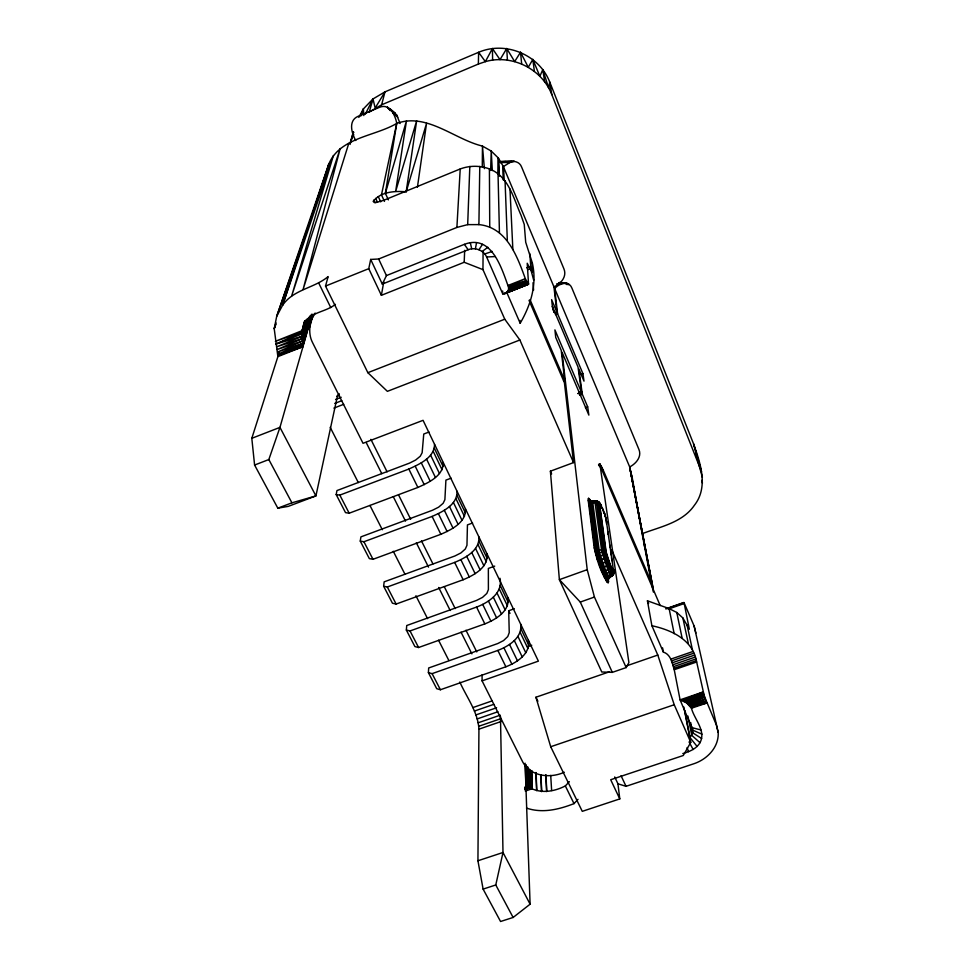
<?xml version="1.0" encoding="UTF-8"?>
<svg xmlns="http://www.w3.org/2000/svg" width="970" height="970" viewBox="0 0 970 970"><rect width="100%" height="100%" fill="white"/><g stroke="black" fill="none" stroke-linecap="round" stroke-linejoin="round"><path stroke-width="1.45" d="M339.33 393.832L337.548 395.384L315.917 495.912L288.248 506.388L277.82 508.171L254.589 465.042L251.812 438.307L277.881 356.633L302.967 346.678L301.961 332.31L304.701 320.985M564.273 772.241C550.342 778.643 530.76 776.582 522.794 762.093L482.078 680.855L482.102 674.817M503.297 179.971L503.369 166.585L498.35 158.037L491.22 151.041L482.466 146.082C454.469 139.413 426.97 112.471 396.742 123.408C374.662 136.515 339.997 137.267 328.781 164.1L276.692 316.365L274.219 328.697L277.881 356.633M525.085 763.184L530.105 904.185L513.118 917.462L500.568 921.5L483.108 889.102L477.931 860.766L478.937 729.161C477.919 711.81 466.631 697.309 459.804 681.995M653.368 592.064L651.137 581.709L603.013 469.638L599.872 463.963L628.899 662.595L626.183 667.566L612.312 672.368L601.776 671.992L559.375 579.66L550.402 471.19L573.549 462.593L519.884 339.997L504.764 319.203L482.963 269.624L483.084 251.557M482.272 166.937L482.466 146.082L484.382 168.647M472.584 523.012L467.443 524.903L466.958 545.31L465.297 549.032L460.883 552.948L454.906 555.98L384.156 581.854L383.635 586.232L387.309 586.995L454.663 562.418C465.285 557.908 479.956 550.402 478.853 536.822M532.19 272.485L532.287 262.834L525.704 242.233L524.249 224.41L521.072 215.34C513.518 198.413 508.765 176.37 489.413 168.913C479.98 165.421 469.625 165.421 460.216 168.962L383.805 200.281L375.923 202.548L374.274 202.536L373.159 201.36C380.689 191.708 394.887 190.787 406.175 191.817L426.545 123.348L417.427 187.186M506.595 292.031L520.187 323.252C530.917 304.762 537.234 284.149 532.287 262.834M533.694 280.16L531.087 270.557L527.219 263.246L528.541 284.246L525.303 278.657C517.216 256.25 506.655 227.271 478.901 224.603L479.774 166.404M699.746 466.049L693.586 443.945L701.504 471.602L551.809 94.611C542.036 68.882 511.736 53.968 485.352 61.644L478.622 52.295L384.993 91.847L373.001 98.952L369.23 112.096L381.622 104.796L478.355 64.056L478.622 52.295C505.503 40.728 539.09 54.684 549.711 81.965L693.586 443.945C700.449 463.163 708.634 487.17 694.374 505.309C682.601 522.503 660.703 526.637 642.54 533.561M451.111 478.174L445.909 480.126L444.89 499.695L443.12 503.321L438.586 507.189L432.511 510.244L360.901 536.883L360.27 541.09L369.34 558.611L373.001 559.302L440.853 534.288C451.426 529.668 466.255 522.515 465.491 508.935M608.141 582.74C605.983 577.065 614.822 576.944 614.119 571.572L613.755 569.354C617.017 575.634 606.298 576.01 608.505 581.879L608.141 582.74L607.305 582.315C600.672 571.948 596.817 559.86 594.234 547.892L588.232 500.593L588.584 498.313L590.633 500.762L588.584 498.313M490.662 170.477L491.22 151.041L492.311 170.587M608.251 579.587L607.196 579.963L606.092 578.459L603.11 572.579L596.15 552.282L589.869 500.168C592.136 502.763 598.745 498.434 598.235 503.175L605.219 552.597L609.124 564.588L613.864 573.282L605.886 517.713L606.602 524.115M360.27 541.09L363.92 541.745L432.099 516.428C442.623 511.76 457.537 504.812 457.028 491.257M482.963 269.624L464.193 262.276L381.38 295.316L368.758 268.666L370.685 259.426L378.652 259.002L456.894 227.441L467.685 224.628L469.82 166.416M614.034 570.36L613.501 574.434L608.408 565.11L604.213 552.221L597.253 502.678C597.156 498.75 601.315 504.946 601.57 506.34L598.429 501.684L600.151 503.879L599.193 502.521L606.02 553.179L609.596 564.128L613.913 572.07L613.84 570.445M497.719 174.357L498.35 158.037L499.392 176.152M464.193 262.276L464.678 250.357M382.313 284.089L468.158 249.726C475.021 246.962 483.618 250.139 486.637 256.989L502.751 293.886C507.189 294.346 510.099 289.218 507.928 285.507C501.211 266.932 491.123 234.134 464.351 244.343L386.436 275.589L382.313 284.089L370.685 259.426M429.019 432.026L423.757 434.026L422.144 452.723L420.265 456.227L415.621 460.047L409.449 463.139L336.954 490.565L336.19 494.603L345.526 512.645L349.176 513.215L417.876 487.449C428.352 482.672 443.387 476.064 443.278 462.544M456.894 227.441L460.216 168.962M528.408 640.309C530.663 653.841 516.755 662.607 505.879 666.778L440.416 689.743L436.718 688.7L428.4 672.646L428.679 667.978L497.78 643.534L503.563 640.564L507.759 636.562L509.238 632.646L508.704 610.748L514.355 608.736M626.183 667.566L594.428 597.047L587.214 569.669L562.042 352.243L588.863 415.111L587.674 406.842L582.291 394.196L578.787 368.855L584.001 381.137L582.921 373.632L557.58 313.722L554.67 288.575C558.975 283.531 568.929 280.039 571.948 288.199L638.963 449.546C641.958 456.906 635.859 463.757 629.688 466.946L651.137 581.709M336.19 494.603L339.827 495.112L408.843 469.056C419.307 464.206 434.39 457.816 434.56 444.321M682.795 753.569C689.403 751.677 696.351 748.901 700 742.705C706.378 730.81 694.278 719.279 691.452 708.221L686.736 702.995L680.079 699.843L674.235 669.7C672.222 663.165 670.888 654.435 663.371 652.107L651.888 625.723L647.427 600.806L669.118 608.59L676.769 612.47L682.856 617.938L689.343 629.215L684.032 602.612L694.12 626.002L695.89 633.083M694.12 626.002L718.188 732.374C719.073 747.203 707.154 759.34 693.817 763.766L626.026 786.318L617.951 783.808L614.725 776.958M508.037 597.762C509.856 611.33 495.597 619.587 484.83 623.892L418.591 647.511L414.905 646.578L406.345 630.063L406.733 625.529L476.646 600.381L482.526 597.387L486.831 593.434L488.395 589.602L488.359 568.432L494.712 566.128M588.172 498.859C590.184 504.388 597.508 498.313 599.521 503.842L606.238 552.245L610.773 566.153C610.215 570.53 603.243 569.584 602.685 573.973M578.787 392.62L581.503 391.662L578.084 393.577L581.515 392.025L578.011 367.012L552.366 306.459L551.627 299.633L556.804 311.891L554.634 312.74M406.175 191.817L416.663 120.753L395.651 191.381L406.491 120.765L385.369 193.297L388.376 199.881M350.061 144.445L353.407 132.09M385.369 193.297L396.742 123.408C395.372 115.478 389.782 103.087 379.609 107.282L357.991 116.376C348.024 120.668 351.649 133.351 355.784 140.529M428.4 672.646L432.099 673.641L497.852 650.421C508.692 646.202 522.733 637.642 520.635 624.086M381.38 295.316L383.732 282.027M475.397 248.793L476.525 242.779M406.345 630.063L410.031 630.949L476.573 607.062C488.419 602.588 503.139 593.046 499.999 578.278M396.742 123.408L381.465 194.873L384.472 201.396M513.118 917.462L495.779 884.967L502.993 852.497L500.471 716.321M327.86 168.174L328.781 164.1L282.634 305.186L276.692 316.365L310.157 220.723M383.635 586.232L392.45 603.231L396.124 604.055L463.163 579.745C473.821 575.295 488.395 567.583 487.073 553.991M525.958 787.337L525.352 765.366M482.078 680.855L538.386 661.14L423.065 420.325L363.022 443.302L312.595 342.677C307.854 333.583 309.757 323.349 312.946 314.122M381.622 104.796L384.993 91.847L375.16 108.034L373.001 98.952L363.386 108.919L358.803 117.418M519.884 339.997L387.382 391.346L367.86 372.686L325.52 286.077L328.139 276.595C314.195 288.236 293.522 289.363 282.634 305.186L333.401 155.515L291.643 295.995L340.215 148.483L303.089 289.484L348.751 143.475M309.636 316.208L302.676 340.979L277.76 351.952L302.992 343.307L311.455 314.256M309.588 327.423L312.873 315.82M312.11 314.632L279.954 427.382L268.835 459.55L291.921 502.824L315.917 495.912L279.954 427.382L251.812 438.307M278.984 352.656L278.063 355.541L303.125 345.247L311.819 314.923M307.163 319.045L302.094 336.347L276.001 344.023L301.961 333.983L305.72 320.961M309.988 316.426L302.676 340.979L277.287 349.479L302.349 338.615L308.181 318.342M302.082 330.649L304.616 321.991L302.082 330.649L275.347 341.307L301.961 332.31L305.344 320.755M301.961 333.983L306.277 319.53M304.713 320.997L303.416 325.326C308.739 311.867 325.58 312.534 335.402 304.325M361.349 115.636L363.386 108.919L363.823 115.575M353.456 132.029L350.509 141.644L353.747 134.478M276.135 323.01L274.219 328.697L275.759 324.465M317.154 200.729L322.646 185.027M360.573 115.866L363.386 108.919M612.228 575.622L611.961 576.265L610.409 574.628L607.863 569.572L601.873 552.136L595.01 502.411L594.962 501.102L595.871 501.163M610.106 576.701L609.827 577.356L608.226 575.707L605.62 570.542L599.508 552.742L592.791 502.945L592.731 501.599L593.676 501.672L591.518 501.308M608.602 578.484L608.287 579.187L606.553 577.405L603.74 571.851L597.168 552.67L590.827 500.775M609.233 577.502L608.942 578.168L607.281 576.471L604.601 571.148L598.308 552.815L591.639 502.957L591.591 501.563L592.573 501.635M551.809 94.611L549.711 81.965L548.668 88.015L542.788 69.597L539.878 76.303L532.833 59.437L528.274 67.282L520.526 52.234L514.67 61.595L506.74 48.5L500.011 59.667L492.433 48.524L485.352 61.644L478.355 64.056M352.559 134.842L353.735 132.259M609.766 563.74L600.782 569.451M604.613 516.622C606.007 512.305 600.818 507.613 599.727 503.272L597.859 502.521M365.205 114.339L373.001 98.952M311.321 319.87L315.117 313.055M683.826 707.021L690.761 742.377L683.268 755.509L610.7 779.735L619.781 798.916L582.279 811.344L550.705 746.73L535.925 697.236L609.609 671.725M478.974 249.702L482.514 244.307M697.103 746.451L690.01 737.588L692.726 732.835L692.313 727.282M526.14 786.561L525.667 764.954M526.504 808.083C542.291 813.551 558.987 809.489 574.01 803.621L577.987 799.341M526.492 786.1L527.049 786.003C538.617 794.103 553.155 792.223 565.34 785.93L569.354 781.662M482.175 251.46L487.886 247.265M556.804 311.891L553.931 286.805C560.842 283.943 567.232 276.559 563.885 268.775L521.654 167.119C518.404 158.498 507.637 161.881 500.75 161.626L506.049 161.517M500.75 161.626L514.379 161.347L509.965 162.487L503.369 166.585L503.6 179.971M580.024 394.826L582.291 393.505L579.587 394.475M605.074 516.173L604.334 513.009L605.268 515.761M580.036 394.948L582.303 393.893M276.001 344.023L301.961 332.31M578.084 393.577L581.515 392.025M651.888 625.723C672.064 630.112 693.053 640.018 696.666 661.989L704.099 695.163L686.736 702.995L704.741 697.139L716.296 724.784L718.188 732.374M701.977 734.169L692.907 730.24L680.079 699.843L703.226 691.962L681.946 700.413L703.589 693.392L683.704 701.152L704.099 695.163L704.741 697.139L688.13 704.087L705.469 699.188L690.106 706.051L706.221 701.189L690.834 707.057L706.948 702.971L691.452 708.221M302.992 343.307L278.038 354.086L303.125 345.247M507.928 285.507L525.303 278.657L508.45 286.999L526.213 280.682L508.632 288.211L527.037 282.343L508.316 290.418L527.728 283.543L507.759 291.534L528.238 284.198L505.928 293.183L528.541 284.246L504.509 293.692L528.601 283.713L502.751 293.886L502.678 291M524.891 789.822L530.311 787.555L529.681 769.392M302.094 336.347L276.668 346.799L302.349 338.615M325.52 286.077L368.758 268.666M526.686 267.853L529.438 266.762M527.547 269.781L530.299 268.702M524.818 788.307L528.868 786.718L528.08 767.149M367.86 372.686L504.764 319.203M336.832 396.306L339.5 395.263M506.97 292.467L528.238 284.198M335.571 399.458L341.21 397.263M555.398 314.571L557.58 313.722M334.711 403.435L341.755 400.695M333.886 408.115L343.732 404.296M254.589 465.042L268.835 459.55M563.582 380.761L564.673 380.337L561.218 350.315L555.725 337.427L554.913 329.885L581.479 392.292M580.775 374.456L582.921 373.632M277.82 508.171L291.921 502.824M579.539 394.062L582.242 393.032M580.024 395.057L582.291 394.196M585.419 407.691L587.674 406.842M508.595 289.23L527.037 282.343M599.872 463.963L598.793 464.363L601.946 470.038L660.182 605.547M598.563 464.642L599.642 464.242M599.29 464.824L600.357 464.424M598.623 465.624L599.702 465.236M600.018 465.988L601.085 465.588M600.927 467.758L601.994 467.37M601.946 470.038L603.013 469.638M689.294 705.166L705.469 699.188M525.122 787.216L527.838 786.209L527.122 766.567M685.269 702.013L704.099 695.163M587.214 569.669L559.375 579.66L580.278 602.067L612.312 672.368M278.063 355.541L302.967 346.678M580.278 602.067L594.428 597.047M527.498 646.772L531.754 645.28M665.626 608.869L683.814 602.479M666.96 608.723L684.032 602.612M668.476 609.051L683.911 603.631M472.839 707.591L492.154 700.886M474.427 711.058L493.742 704.365M475.918 714.926L496.604 707.76M626.62 665.844L657.793 655.053L674.223 704.741L690.761 742.377M477.179 718.928L497.889 711.762M478.149 722.795L500.265 715.157M670.719 659.163L693.089 651.44M478.743 726.287L500.908 718.649M671.434 660.909L693.805 653.186M478.937 729.161L501.15 721.51M672.161 662.825L694.532 655.114M672.853 664.789L695.223 657.078M673.447 666.669L695.842 658.957M673.92 668.342L696.327 660.643M674.235 669.7L696.666 661.989M550.705 746.73L674.223 704.741M484.782 253.946L492.263 251.436M525.316 791.059L532.275 788.719L531.766 770.604M524.891 789.362L530.311 787.555L529.474 769.428M477.931 860.766L502.993 852.497L530.105 904.185M524.6 788.113L528.868 786.718M483.108 889.102L495.779 884.967M525 787.131L527.838 786.209M608.772 561.133L598.926 564.552M500.096 162.439L512.111 161.553M486.637 256.989L495.355 256.553M500.011 162.548L509.965 162.487M467.685 224.628L478.901 224.603M566.432 284.44L569.135 284.477L566.359 284.149M558.441 283.301L562.964 283.373L558.647 282.913M561.945 283.276L567.22 283.434L560.417 282.646M559.641 282.694L565.11 283.058L559.363 282.452M561.472 282.84L567.22 283.434M556.61 283.907L560.927 284.368M692.253 727.718L700.898 729.961M601.073 507.298L602.467 508.304L599.909 504.752M597.229 559.617L607.875 558.502M610.773 566.153L613.646 570.881M701.662 738.51L692.726 732.835L690.652 722.468M390.292 110.641L387.515 107.282L396.718 115.09L400.113 123.529M590.609 500.738L589.105 499.32L588.717 499.841L595.35 551.712L600.963 569.063L607.305 582.315M397.761 117.164L392.935 113.078L396.718 115.09L391.662 110.665L395.251 113.332L389.807 108.688L393.42 111.962M387.515 107.282L390.777 110.192M700 742.705L691.743 735.345L687.912 716.054M595.822 554.986C599.036 558.138 603.91 552.888 607.111 556.04M591.021 501.623L591.676 502.314M594.804 550.984C597.593 555.446 603.764 549.432 606.553 553.906M464.351 244.343L468.158 249.726M598.866 502.775L596.38 500.726L603.073 552.063L607.487 565.631L612.846 575.452L613.004 573.318M594.234 547.892C596.659 553.227 603.813 546.91 606.238 552.245M588.232 500.593C590.5 505.685 597.302 499.671 599.569 504.776M689.039 741.941L693.174 749.507M339.827 495.112L349.176 513.215M363.92 541.745L373.001 559.302M387.309 586.995L396.124 604.055M410.031 630.949L418.591 647.511M432.099 673.641L440.416 689.743M330.188 427.309L358.306 482.563M369.958 505.467L382.313 529.717M393.286 551.287L404.939 574.191M415.912 595.75L427.576 618.654M438.549 640.224L448.831 660.437M366.187 442.502L381.768 473.663M393.286 496.701L405.484 521.084M416.324 542.763L428.522 567.147M438.683 587.468L450.201 610.506M461.041 632.185L471.881 653.853M370.892 439.337L387.078 471.832M398.537 494.858L410.674 519.229M421.465 540.884L432.935 563.909M444.393 586.923L455.185 608.59M465.976 630.245L476.767 651.913M603.304 510.353L602.261 507.831M318.778 283.155L330.782 307.623M565.34 785.93L574.01 803.621M408.843 469.056L417.876 487.449M432.099 516.428L440.853 534.288M454.663 562.418L463.163 579.745M476.573 607.062L484.83 623.892M497.852 650.421L505.879 666.778M415.245 466.243L424.229 484.661M438.404 513.676L447.134 531.548M460.883 559.714L469.359 577.053M482.708 604.407L490.929 621.249M503.903 647.814L511.893 664.183M589.42 498.968L589.893 499.926M535.925 697.236L537.889 701.274M421.283 462.823L430.231 481.241M444.333 510.268L453.014 528.141M466.703 556.307L475.13 573.658M488.419 601.012L496.604 617.866M509.517 644.444L517.471 660.812M426.521 459.028L435.421 477.434M449.45 506.437L458.082 524.309M471.711 552.463L480.089 569.802M493.318 597.144L501.454 613.986M514.306 640.539L522.224 656.908M430.607 455.136L439.458 473.505M453.414 502.472L461.999 520.308M475.542 548.426L483.884 565.752M497.04 593.058L505.152 609.875M517.932 636.405L525.801 652.749M434.293 448.128L443.06 466.412M456.882 495.233L465.394 512.984M478.804 540.969L487.073 558.199M500.108 585.383L508.134 602.127M520.805 628.536L528.601 644.82M433.25 451.414L442.053 469.747M455.936 498.653L464.484 516.452M477.967 544.509L486.273 561.788M499.356 589.045L507.419 605.826M520.138 632.307L527.971 648.615M508.704 610.748L509.99 613.404M378.652 259.002L386.436 275.589M621.067 775.733L626.026 786.318M600.381 503.976L600.782 504.837M375.705 198.426L377.512 202.342M373.935 200.038L375.147 202.657M378.3 196.643L380.701 201.869M550.402 471.19L551.627 473.942M611.779 549.929L657.793 655.053M647.427 600.806L648.615 603.534M530.02 299.645L564.673 380.337M529.026 300.361L564.431 382.75L573.549 462.593M553.931 286.805L503.369 166.585L503.842 179.983M554.67 288.575L629.688 466.946L653.295 589.53M602.928 510.244L604.043 513.203M687.112 747.567L688.47 751.677M605.183 515.446L606.056 518.295M553.955 312.025L552.366 306.459L554.003 312.219M702.401 477.349L696.193 455.003L697.127 459.234M606.711 521.181L606.965 522.139M470.329 242.791L471.711 248.805M701.831 480.356L702.45 483.169M686.966 624.619L692.471 649.985M682.856 617.938L688.263 643.183M676.769 612.47L682.019 637.605M669.118 608.59L674.162 633.665M684.759 710.84L690.01 737.588M652.822 586.874L629.688 466.946L652.095 584.267M662.583 647.875L663.371 652.107M613.21 570.639C615.198 576.18 606.662 576.107 607.099 581.151L607.875 581.551L608.226 580.751L608.141 577.756L608.505 581.879M631.725 474.863L642.067 532.421M642.601 535.367L643.122 538.314M643.656 541.272L644.977 548.644M542.788 69.597L544.667 81.868M607.669 531.439L608.093 534.361M609.584 544.606L610.021 547.541M610.651 551.93L611.088 554.852M611.512 557.786L611.937 560.708M612.555 569.717C614.058 575.343 604.553 574.992 606.056 580.63M532.833 59.437L534.385 71.416M617.951 783.808L619.781 798.916M520.526 52.234L521.666 63.984M533.003 282.743L533.597 290.066M529.753 253.461L531.087 270.557M550.717 775.406L551.627 790.526M506.74 48.5L507.407 60.14M545.77 774.969L546.692 791.605L546.049 775.006M520.029 320.415L520.187 323.252M611.73 568.19C612.361 573.355 603.849 572.603 604.48 577.78M540.763 775.018L541.624 791.665L541.054 775.018M509.977 188.992L512.863 249.581M535.852 772.532L536.701 790.683L536.155 772.593M531.499 770.58L532.275 788.719M526.176 764.857L527.049 786.003L526.395 766.373M505.043 180.626L507.322 240.33M498.35 158.037L498.932 174.685M498.034 173.763L499.441 232.751M492.433 48.524L492.614 60.164M489.413 168.913L489.741 227.38"/></g></svg>
